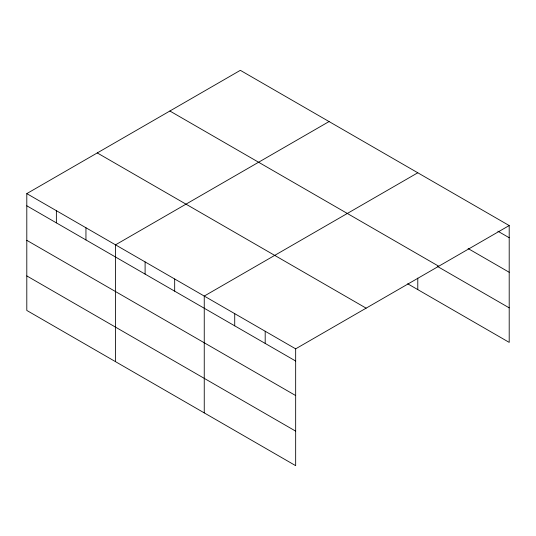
<?xml version="1.0" encoding="UTF-8"?>
<svg xmlns="http://www.w3.org/2000/svg" width="536" height="536" viewBox="0 0 536 536"><rect width="100%" height="100%" fill="white"/><g stroke="black" fill="none" stroke-linecap="round" stroke-linejoin="round"><path stroke-width="0.8" d="M26.8 193.617L295.664 348.842L295.664 465.67L26.8 310.445L26.8 193.617L240.336 70.33L509.2 225.555L509.2 342.383L407.688 283.779M329.064 121.558L115.521 244.838L115.521 361.666M417.785 172.78L204.25 296.066L204.25 412.894M295.664 348.842L509.2 225.555M497.864 231.19L509.2 237.736M468.102 248.543L509.2 272.275M169.872 111.012L438.729 266.238M437.631 266.533L509.2 307.852M97.271 152.934L366.128 308.16M26.8 205.797L295.664 361.023M26.8 240.329L295.664 395.555M26.8 275.913L295.664 431.138M417.785 278.097L417.785 289.608M265.193 331.248L265.193 343.429M234.721 313.654L234.721 325.841M174.676 278.988L174.676 291.169M145.102 261.916L145.102 274.097M85.948 227.767L85.948 239.947M56.374 210.688L56.374 222.869"/></g></svg>
